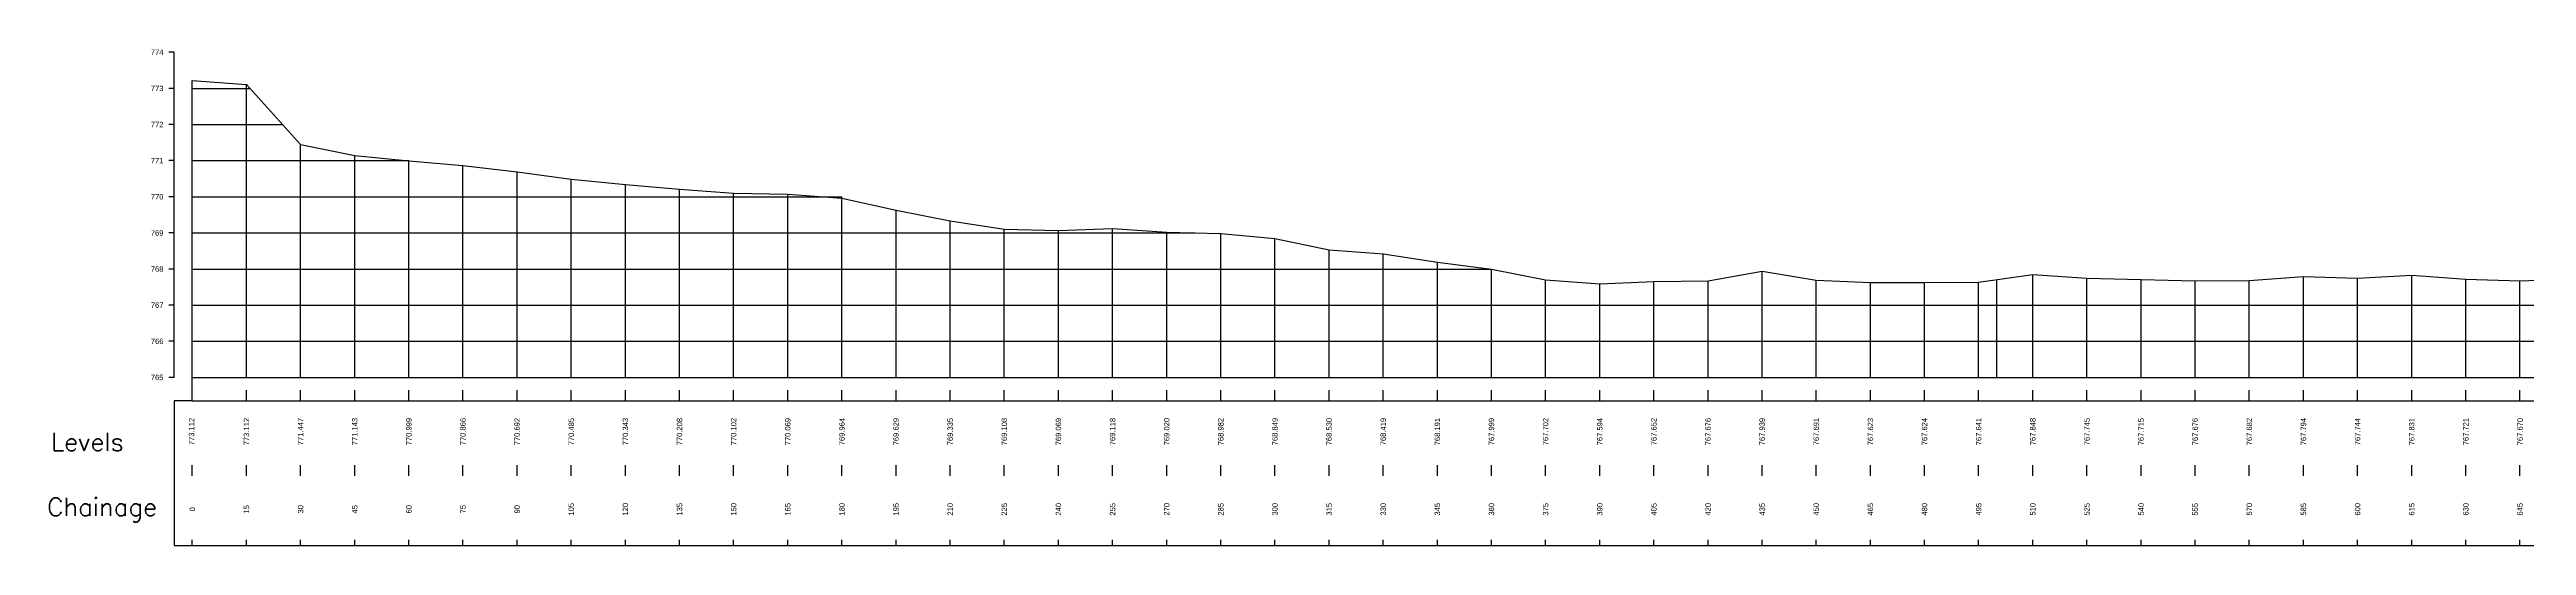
# Model space of a CAD drawing. Header units: millimetres. Extents: x 3197 to 59319, y 691 to 32741.
# Drawn here: x 3197 to 3884, y 691 to 828 of the extents above; entities that cross this region are included whole.
import ezdxf
from ezdxf.enums import TextEntityAlignment as Align

# ---------------------------------------------------------------- set-up
doc = ezdxf.new("R2010")
doc.units = ezdxf.units.MM
for name, color, linetype in [('Chainage_TXT', 7, 'Continuous'), ('GL', 3, 'Continuous'), ('GRID', 8, 'Continuous'), ('SCALE_LINE', 1, 'Continuous'), ('TitleBox', 7, 'Continuous')]:
    doc.layers.add(name, color=color, linetype=linetype)
doc.styles.add('romans', font='romans.shx')
doc.styles.get("Standard").update_dxf_attribs({"font": 'arial.ttf'})

msp = doc.modelspace()

# ---------------------------------------------------------------- linework, layer by layer
at = {"layer": 'Chainage_TXT'}
for p, q in [((3236.78, 737.61), (3236.78, 819.82)), ((3251.78, 737.61), (3251.78, 818.73)), ((3266.78, 737.61), (3266.78, 802.08)), ((3281.78, 737.61), (3281.78, 799.04)), ((3296.78, 737.61), (3296.78, 797.61)), ((3311.78, 737.61), (3311.78, 796.27)), ((3326.78, 737.61), (3326.78, 794.53)), ((3341.78, 737.61), (3341.78, 792.46)), ((3356.78, 737.61), (3356.78, 791.04)), ((3371.78, 737.61), (3371.78, 789.69)), ((3386.78, 737.61), (3386.78, 788.63)), ((3401.78, 737.61), (3401.78, 788.3)), ((3416.78, 737.61), (3416.78, 787.61)), ((3431.78, 737.61), (3431.78, 783.9)), ((3446.78, 737.61), (3446.78, 780.96)), ((3461.78, 737.61), (3461.78, 778.69)), ((3476.78, 737.61), (3476.78, 778.3)), ((3491.78, 737.61), (3491.78, 778.79)), ((3506.78, 737.61), (3506.78, 777.81)), ((3521.78, 737.61), (3521.78, 777.43)), ((3536.78, 737.61), (3536.78, 776.1)), ((3551.78, 737.61), (3551.78, 772.91)), ((3566.78, 737.61), (3566.78, 771.8)), ((3581.78, 737.61), (3581.78, 769.52)), ((3596.78, 737.61), (3596.78, 767.61)), ((3611.78, 737.61), (3611.78, 764.63)), ((3626.78, 737.61), (3626.78, 763.55)), ((3641.78, 737.61), (3641.78, 764.13)), ((3656.78, 737.61), (3656.78, 764.37)), ((3671.78, 737.61), (3671.78, 767)), ((3686.78, 737.61), (3686.78, 764.52)), ((3701.78, 737.61), (3701.78, 763.84)), ((3716.78, 737.61), (3716.78, 763.85)), ((3731.78, 737.61), (3731.78, 764.02)), ((3746.78, 737.61), (3746.78, 766.09)), ((3761.78, 737.61), (3761.78, 765.06)), ((3776.78, 737.61), (3776.78, 764.76)), ((3791.78, 737.61), (3791.78, 764.37)), ((3806.78, 737.61), (3806.78, 764.43)), ((3821.78, 737.61), (3821.78, 765.55)), ((3836.78, 737.61), (3836.78, 765.05)), ((3851.78, 737.61), (3851.78, 765.92)), ((3866.78, 737.61), (3866.78, 764.82)), ((3881.78, 737.61), (3881.78, 764.31)), ((3236.78, 734.11), (3236.78, 737.61))]:
    msp.add_line(p, q, dxfattribs=at)
at = {"layer": 'Chainage_TXT', "color": 0}
for p, q in [((3236.78, 731.11), (3231.78, 731.11)), ((3231.78, 731.11), (3231.78, 691.11)), ((3236.78, 731.11), (4906.78, 731.11)), ((3231.78, 691.11), (4906.78, 691.11))]:
    msp.add_line(p, q, dxfattribs=at)
at = {"layer": 'GL'}
msp.add_lwpolyline([(3236.78, 819.82), (3251.78, 818.73), (3266.78, 802.08), (3281.78, 799.04), (3296.78, 797.6), (3311.78, 796.27), (3326.78, 794.53), (3341.78, 792.46), (3356.78, 791.04), (3371.78, 789.69), (3386.78, 788.63), (3401.78, 788.3), (3416.78, 787.25), (3431.78, 783.9), (3446.78, 780.96), (3461.78, 778.69), (3476.78, 778.3), (3491.78, 778.79), (3506.78, 777.81), (3521.78, 777.43), (3536.78, 776.1), (3551.78, 772.91), (3566.78, 771.8), (3581.78, 769.52), (3596.78, 767.6), (3611.78, 764.63), (3626.78, 763.55), (3641.78, 764.13), (3656.78, 764.37), (3671.78, 767), (3686.78, 764.52), (3701.78, 763.84), (3716.78, 763.85), (3731.78, 764.02), (3746.78, 766.09), (3761.78, 765.06), (3776.78, 764.76), (3791.78, 764.37), (3806.78, 764.43), (3821.78, 765.55), (3836.78, 765.05), (3851.78, 765.92), (3866.78, 764.82), (3881.78, 764.31), (3896.78, 764.86)], dxfattribs=at)
at = {"layer": 'GRID'}
for p, q in [((3236.78, 737.61), (3236.78, 819.82)), ((3536.78, 737.61), (3536.78, 776.1)), ((3736.78, 737.61), (3736.78, 764.71)), ((3836.78, 737.61), (3836.78, 765.05))]:
    msp.add_line(p, q, dxfattribs=at)
at = {"layer": 'GRID', "color": 0}
for p, q in [((3236.78, 817.61), (3252.79, 817.61)), ((3236.78, 807.61), (3261.8, 807.61)), ((3236.78, 797.61), (3296.78, 797.61)), ((3236.78, 787.61), (3416.78, 787.61)), ((3236.78, 777.61), (3506.78, 777.61)), ((3236.78, 777.61), (3514.68, 777.61)), ((3236.78, 767.61), (3596.78, 767.61)), ((3236.78, 767.61), (3596.78, 767.61)), ((3236.78, 757.61), (4901.78, 757.61)), ((3236.78, 747.61), (4901.78, 747.61)), ((3236.78, 737.61), (4901.78, 737.61))]:
    msp.add_line(p, q, dxfattribs=at)
at = {"layer": 'SCALE_LINE', "color": 2}
for p, q in [((3231.78, 827.61), (3230.28, 827.61)), ((3231.78, 737.61), (3231.78, 827.61)), ((3231.78, 817.61), (3230.28, 817.61)), ((3231.78, 807.61), (3230.28, 807.61)), ((3231.78, 797.61), (3230.28, 797.61)), ((3231.78, 787.61), (3230.28, 787.61)), ((3231.78, 777.61), (3230.28, 777.61)), ((3231.78, 767.61), (3230.28, 767.61)), ((3231.78, 757.61), (3230.28, 757.61)), ((3231.78, 747.61), (3230.28, 747.61)), ((3231.78, 737.61), (3230.28, 737.61))]:
    msp.add_line(p, q, dxfattribs=at)
at = {"layer": 'TitleBox'}
for p, q in [((3236.78, 731.11), (3236.78, 734.11)), ((3236.78, 731.11), (3236.78, 734.11)), ((3251.78, 731.11), (3251.78, 734.11)), ((3266.78, 731.11), (3266.78, 734.11)), ((3281.78, 731.11), (3281.78, 734.11)), ((3296.78, 731.11), (3296.78, 734.11)), ((3311.78, 731.11), (3311.78, 734.11)), ((3326.78, 731.11), (3326.78, 734.11)), ((3341.78, 731.11), (3341.78, 734.11)), ((3356.78, 731.11), (3356.78, 734.11)), ((3371.78, 731.11), (3371.78, 734.11)), ((3386.78, 731.11), (3386.78, 734.11)), ((3401.78, 731.11), (3401.78, 734.11)), ((3416.78, 731.11), (3416.78, 734.11)), ((3431.78, 731.11), (3431.78, 734.11)), ((3446.78, 731.11), (3446.78, 734.11)), ((3461.78, 731.11), (3461.78, 734.11)), ((3476.78, 731.11), (3476.78, 734.11)), ((3491.78, 731.11), (3491.78, 734.11)), ((3506.78, 731.11), (3506.78, 734.11)), ((3521.78, 731.11), (3521.78, 734.11)), ((3536.78, 731.11), (3536.78, 734.11)), ((3551.78, 731.11), (3551.78, 734.11)), ((3566.78, 731.11), (3566.78, 734.11)), ((3581.78, 731.11), (3581.78, 734.11)), ((3596.78, 731.11), (3596.78, 734.11)), ((3611.78, 731.11), (3611.78, 734.11)), ((3626.78, 731.11), (3626.78, 734.11)), ((3641.78, 731.11), (3641.78, 734.11)), ((3656.78, 731.11), (3656.78, 734.11)), ((3671.78, 731.11), (3671.78, 734.11)), ((3686.78, 731.11), (3686.78, 734.11)), ((3701.78, 731.11), (3701.78, 734.11)), ((3716.78, 731.11), (3716.78, 734.11)), ((3731.78, 731.11), (3731.78, 734.11)), ((3746.78, 731.11), (3746.78, 734.11)), ((3761.78, 731.11), (3761.78, 734.11)), ((3776.78, 731.11), (3776.78, 734.11)), ((3791.78, 731.11), (3791.78, 734.11)), ((3806.78, 731.11), (3806.78, 734.11)), ((3821.78, 731.11), (3821.78, 734.11)), ((3836.78, 731.11), (3836.78, 734.11)), ((3851.78, 731.11), (3851.78, 734.11)), ((3866.78, 731.11), (3866.78, 734.11)), ((3881.78, 731.11), (3881.78, 734.11)), ((3236.78, 710.36), (3236.78, 713.36)), ((3251.78, 710.36), (3251.78, 713.36)), ((3266.78, 710.36), (3266.78, 713.36)), ((3281.78, 710.36), (3281.78, 713.36)), ((3296.78, 710.36), (3296.78, 713.36)), ((3311.78, 710.36), (3311.78, 713.36)), ((3326.78, 710.36), (3326.78, 713.36)), ((3341.78, 710.36), (3341.78, 713.36)), ((3356.78, 710.36), (3356.78, 713.36)), ((3371.78, 710.36), (3371.78, 713.36)), ((3386.78, 710.36), (3386.78, 713.36)), ((3401.78, 710.36), (3401.78, 713.36)), ((3416.78, 710.36), (3416.78, 713.36)), ((3431.78, 710.36), (3431.78, 713.36)), ((3446.78, 710.36), (3446.78, 713.36)), ((3461.78, 710.36), (3461.78, 713.36)), ((3476.78, 710.36), (3476.78, 713.36)), ((3491.78, 710.36), (3491.78, 713.36)), ((3506.78, 710.36), (3506.78, 713.36)), ((3521.78, 710.36), (3521.78, 713.36)), ((3536.78, 710.36), (3536.78, 713.36)), ((3551.78, 710.36), (3551.78, 713.36)), ((3566.78, 710.36), (3566.78, 713.36)), ((3581.78, 710.36), (3581.78, 713.36)), ((3596.78, 710.36), (3596.78, 713.36)), ((3611.78, 710.36), (3611.78, 713.36)), ((3626.78, 710.36), (3626.78, 713.36)), ((3641.78, 710.36), (3641.78, 713.36)), ((3656.78, 710.36), (3656.78, 713.36)), ((3671.78, 710.36), (3671.78, 713.36)), ((3686.78, 710.36), (3686.78, 713.36)), ((3701.78, 710.36), (3701.78, 713.36)), ((3716.78, 710.36), (3716.78, 713.36)), ((3731.78, 710.36), (3731.78, 713.36)), ((3746.78, 710.36), (3746.78, 713.36)), ((3761.78, 710.36), (3761.78, 713.36)), ((3776.78, 710.36), (3776.78, 713.36)), ((3791.78, 710.36), (3791.78, 713.36)), ((3806.78, 710.36), (3806.78, 713.36)), ((3821.78, 710.36), (3821.78, 713.36)), ((3836.78, 710.36), (3836.78, 713.36)), ((3851.78, 710.36), (3851.78, 713.36)), ((3866.78, 710.36), (3866.78, 713.36)), ((3881.78, 710.36), (3881.78, 713.36)), ((3236.78, 691.11), (3236.78, 692.61)), ((3236.78, 691.11), (3236.78, 692.61)), ((3251.78, 691.11), (3251.78, 692.61)), ((3251.78, 691.11), (3251.78, 692.61)), ((3266.78, 691.11), (3266.78, 692.61)), ((3266.78, 691.11), (3266.78, 692.61)), ((3281.78, 691.11), (3281.78, 692.61)), ((3281.78, 691.11), (3281.78, 692.61)), ((3296.78, 691.11), (3296.78, 692.61)), ((3296.78, 691.11), (3296.78, 692.61)), ((3311.78, 691.11), (3311.78, 692.61)), ((3311.78, 691.11), (3311.78, 692.61)), ((3326.78, 691.11), (3326.78, 692.61)), ((3326.78, 691.11), (3326.78, 692.61)), ((3341.78, 691.11), (3341.78, 692.61)), ((3341.78, 691.11), (3341.78, 692.61)), ((3356.78, 691.11), (3356.78, 692.61)), ((3356.78, 691.11), (3356.78, 692.61)), ((3371.78, 691.11), (3371.78, 692.61)), ((3371.78, 691.11), (3371.78, 692.61)), ((3386.78, 691.11), (3386.78, 692.61)), ((3386.78, 691.11), (3386.78, 692.61)), ((3401.78, 691.11), (3401.78, 692.61)), ((3401.78, 691.11), (3401.78, 692.61)), ((3416.78, 691.11), (3416.78, 692.61)), ((3416.78, 691.11), (3416.78, 692.61)), ((3431.78, 691.11), (3431.78, 692.61)), ((3431.78, 691.11), (3431.78, 692.61)), ((3446.78, 691.11), (3446.78, 692.61)), ((3446.78, 691.11), (3446.78, 692.61)), ((3461.78, 691.11), (3461.78, 692.61)), ((3461.78, 691.11), (3461.78, 692.61)), ((3476.78, 691.11), (3476.78, 692.61)), ((3476.78, 691.11), (3476.78, 692.61)), ((3491.78, 691.11), (3491.78, 692.61)), ((3491.78, 691.11), (3491.78, 692.61)), ((3506.78, 691.11), (3506.78, 692.61)), ((3506.78, 691.11), (3506.78, 692.61)), ((3521.78, 691.11), (3521.78, 692.61)), ((3521.78, 691.11), (3521.78, 692.61)), ((3536.78, 691.11), (3536.78, 692.61)), ((3536.78, 691.11), (3536.78, 692.61)), ((3551.78, 691.11), (3551.78, 692.61)), ((3551.78, 691.11), (3551.78, 692.61)), ((3566.78, 691.11), (3566.78, 692.61)), ((3566.78, 691.11), (3566.78, 692.61)), ((3581.78, 691.11), (3581.78, 692.61)), ((3581.78, 691.11), (3581.78, 692.61)), ((3596.78, 691.11), (3596.78, 692.61)), ((3596.78, 691.11), (3596.78, 692.61)), ((3611.78, 691.11), (3611.78, 692.61)), ((3611.78, 691.11), (3611.78, 692.61)), ((3626.78, 691.11), (3626.78, 692.61)), ((3626.78, 691.11), (3626.78, 692.61)), ((3641.78, 691.11), (3641.78, 692.61)), ((3641.78, 691.11), (3641.78, 692.61)), ((3656.78, 691.11), (3656.78, 692.61)), ((3656.78, 691.11), (3656.78, 692.61)), ((3671.78, 691.11), (3671.78, 692.61)), ((3671.78, 691.11), (3671.78, 692.61)), ((3686.78, 691.11), (3686.78, 692.61)), ((3686.78, 691.11), (3686.78, 692.61)), ((3701.78, 691.11), (3701.78, 692.61)), ((3701.78, 691.11), (3701.78, 692.61)), ((3716.78, 691.11), (3716.78, 692.61)), ((3716.78, 691.11), (3716.78, 692.61)), ((3731.78, 691.11), (3731.78, 692.61)), ((3731.78, 691.11), (3731.78, 692.61)), ((3746.78, 691.11), (3746.78, 692.61)), ((3746.78, 691.11), (3746.78, 692.61)), ((3761.78, 691.11), (3761.78, 692.61)), ((3761.78, 691.11), (3761.78, 692.61)), ((3776.78, 691.11), (3776.78, 692.61)), ((3776.78, 691.11), (3776.78, 692.61)), ((3791.78, 691.11), (3791.78, 692.61)), ((3791.78, 691.11), (3791.78, 692.61)), ((3806.78, 691.11), (3806.78, 692.61)), ((3806.78, 691.11), (3806.78, 692.61)), ((3821.78, 691.11), (3821.78, 692.61)), ((3821.78, 691.11), (3821.78, 692.61)), ((3836.78, 691.11), (3836.78, 692.61)), ((3836.78, 691.11), (3836.78, 692.61)), ((3851.78, 691.11), (3851.78, 692.61)), ((3851.78, 691.11), (3851.78, 692.61)), ((3866.78, 691.11), (3866.78, 692.61)), ((3866.78, 691.11), (3866.78, 692.61)), ((3881.78, 691.11), (3881.78, 692.61)), ((3881.78, 691.11), (3881.78, 692.61))]:
    msp.add_line(p, q, dxfattribs=at)

# ---------------------------------------------------------------- texts
for s, p in [('774', (3228.78, 827.61)), ('773', (3228.78, 817.61)), ('772', (3228.78, 807.61)), ('771', (3228.78, 797.61)), ('770', (3228.78, 787.61)), ('769', (3228.78, 777.61)), ('768', (3228.78, 767.61)), ('767', (3228.78, 757.61)), ('766', (3228.78, 747.61)), ('765', (3228.78, 737.61))]:
    msp.add_text(s, height=1.5).set_placement(p, align=Align.MIDDLE_RIGHT)
at = {"layer": 'Chainage_TXT', "color": 0, "char_height": 5, "attachment_point": 1, "style": 'romans'}
for s, width, insert in [('Levels', 22.8726, (3197.63, 722.25)), ('Chainage ', 19.5376, (3196.57, 704.25))]:
    msp.add_mtext_dynamic_manual_height_columns(s, width=width, gutter_width=1, heights=[0], dxfattribs=dict(at, insert=insert))
at = {"layer": 'TitleBox'}
for s, p in [('773.112', (3236.57, 722.63)), ('773.112', (3251.78, 722.61)), ('771.447', (3266.78, 722.61)), ('771.143', (3281.78, 722.61)), ('770.999', (3296.78, 722.61)), ('770.866', (3311.78, 722.61)), ('770.692', (3326.78, 722.61)), ('770.485', (3341.78, 722.61)), ('770.343', (3356.78, 722.61)), ('770.208', (3371.78, 722.61)), ('770.102', (3386.78, 722.61)), ('770.069', (3401.78, 722.61)), ('769.964', (3416.78, 722.61)), ('769.629', (3431.78, 722.61)), ('769.335', (3446.78, 722.61)), ('769.108', (3461.78, 722.61)), ('769.069', (3476.78, 722.61)), ('769.118', (3491.78, 722.61)), ('769.020', (3506.78, 722.61)), ('768.982', (3521.78, 722.61)), ('768.849', (3536.78, 722.61)), ('768.530', (3551.78, 722.61)), ('768.419', (3566.78, 722.61)), ('768.191', (3581.78, 722.61)), ('767.999', (3596.78, 722.61)), ('767.702', (3611.78, 722.61)), ('767.594', (3626.78, 722.61)), ('767.652', (3641.78, 722.61)), ('767.676', (3656.78, 722.61)), ('767.939', (3671.78, 722.61)), ('767.691', (3686.78, 722.61)), ('767.623', (3701.78, 722.61)), ('767.624', (3716.78, 722.61)), ('767.641', (3731.78, 722.61)), ('767.848', (3746.78, 722.61)), ('767.745', (3761.78, 722.61)), ('767.715', (3776.78, 722.61)), ('767.676', (3791.78, 722.61)), ('767.682', (3806.78, 722.61)), ('767.794', (3821.78, 722.61)), ('767.744', (3836.78, 722.61)), ('767.831', (3851.78, 722.61)), ('767.721', (3866.78, 722.61)), ('767.670', (3881.78, 722.61)), ('0', (3236.78, 701.11)), ('15', (3251.78, 701.11)), ('30', (3266.78, 701.11)), ('45', (3281.78, 701.11)), ('60', (3296.78, 701.11)), ('75', (3311.78, 701.11)), ('90', (3326.78, 701.11)), ('105', (3341.78, 701.11)), ('120', (3356.78, 701.11)), ('135', (3371.78, 701.11)), ('150', (3386.78, 701.11)), ('165', (3401.78, 701.11)), ('180', (3416.78, 701.11)), ('195', (3431.78, 701.11)), ('210', (3446.78, 701.11)), ('225', (3461.78, 701.11)), ('240', (3476.78, 701.11)), ('255', (3491.78, 701.11)), ('270', (3506.78, 701.11)), ('285', (3521.78, 701.11)), ('300', (3536.78, 701.11)), ('315', (3551.78, 701.11)), ('330', (3566.78, 701.11)), ('345', (3581.78, 701.11)), ('360', (3596.78, 701.11)), ('375', (3611.78, 701.11)), ('390', (3626.78, 701.11)), ('405', (3641.78, 701.11)), ('420', (3656.78, 701.11)), ('435', (3671.78, 701.11)), ('450', (3686.78, 701.11)), ('465', (3701.78, 701.11)), ('480', (3716.78, 701.11)), ('495', (3731.78, 701.11)), ('510', (3746.78, 701.11)), ('525', (3761.78, 701.11)), ('540', (3776.78, 701.11)), ('555', (3791.78, 701.11)), ('570', (3806.78, 701.11)), ('585', (3821.78, 701.11)), ('600', (3836.78, 701.11)), ('615', (3851.78, 701.11)), ('630', (3866.78, 701.11)), ('645', (3881.78, 701.11))]:
    msp.add_text(s, height=1.5, rotation=90, dxfattribs=at).set_placement(p, align=Align.MIDDLE_CENTER)

doc.saveas('drawing.dxf')
